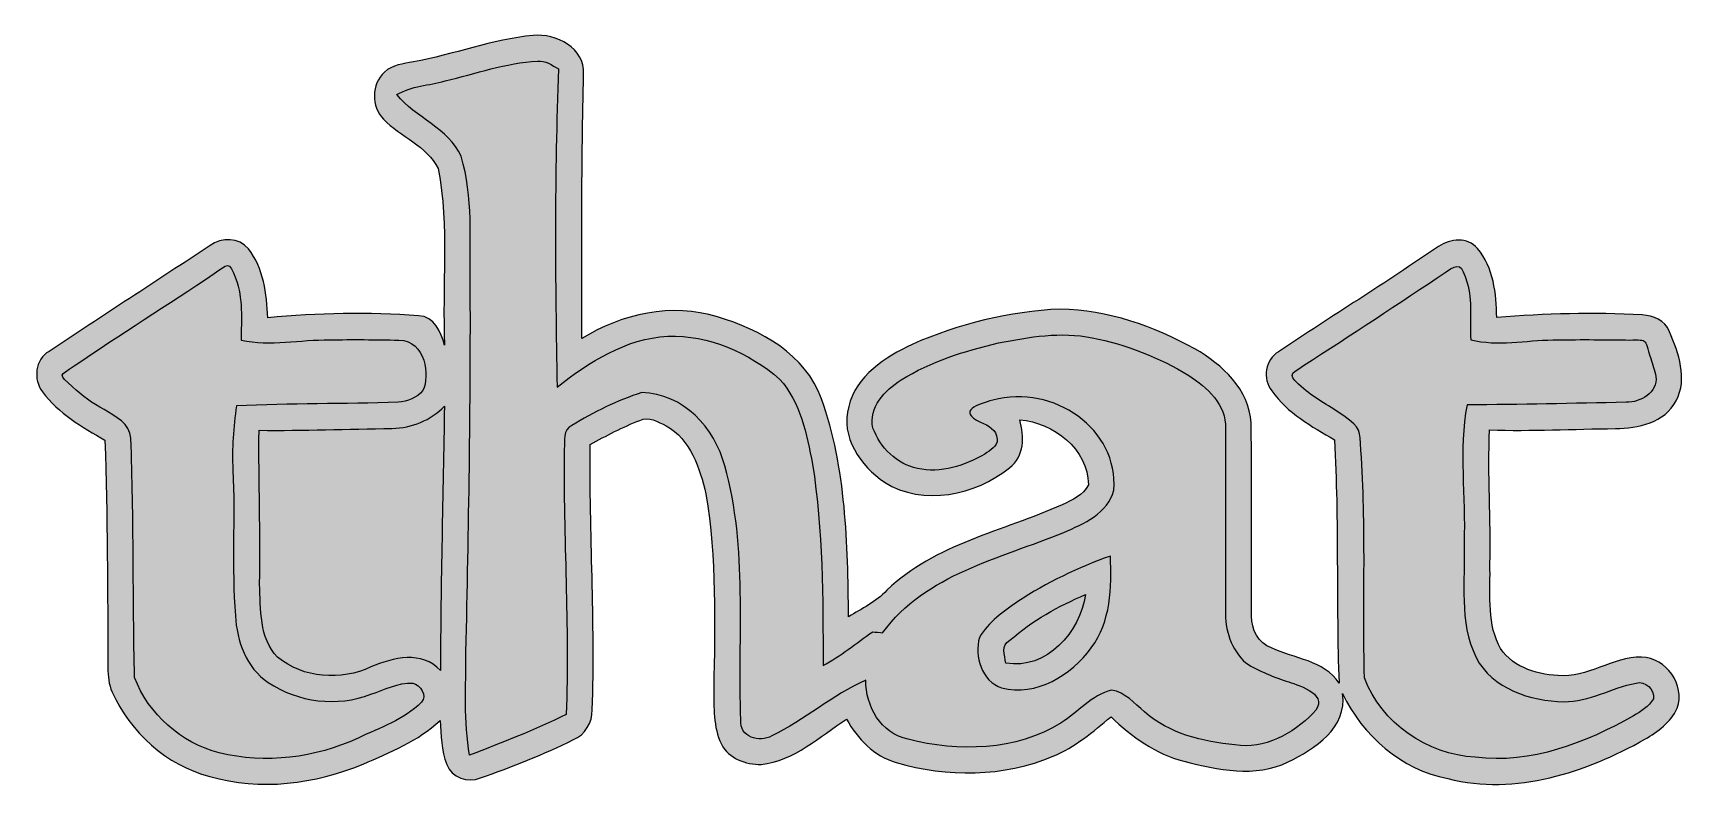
# Model space of a CAD drawing. Header units: centimetres. Extents: x -1.47 to 6.08, y -3.7 to -1.8.
# Drawn here: x 2.758 to 6.083, y -3.568 to -2.035 of the extents above; entities that cross this region are included whole.
import ezdxf

# ---------------------------------------------------------------- set-up
doc = ezdxf.new("R2010")
doc.units = ezdxf.units.CM
doc.header["$MEASUREMENT"] = 0
doc.layers.add('Layer 1', color=7, linetype='Continuous')

msp = doc.modelspace()

# ---------------------------------------------------------------- hatches: boundary and pattern name
at = {"layer": 'Layer 1', "true_color": 0x000000}
h = msp.add_hatch(color=18, dxfattribs=at)
edge = h.paths.add_edge_path()
edge.add_spline(control_points=[(3.52178, -2.0923), (3.60264, -2.07807), (3.68015, -2.04732), (3.76226, -2.03936), (3.80871, -2.03466), (3.86676, -2.06437), (3.86383, -2.11729), (3.85923, -2.29429), (3.86007, -2.47149), (3.86017, -2.64858), (3.94051, -2.599), (4.04124, -2.57588), (4.13309, -2.60517), (4.21897, -2.6307), (4.31018, -2.68049), (4.34198, -2.76972), (4.39167, -2.90989), (4.39449, -3.06094), (4.39627, -3.20801), (4.42253, -3.19106), (4.45192, -3.1783), (4.47305, -3.15435), (4.57044, -3.06177), (4.70622, -3.03573), (4.82536, -2.9829), (4.84492, -2.97317), (4.86814, -2.96355), (4.87829, -2.94263), (4.87724, -2.87035), (4.80831, -2.81731), (4.74032, -2.81208), (4.74963, -2.84535), (4.74994, -2.88551), (4.7195, -2.90821), (4.6513, -2.96355), (4.54627, -2.98625), (4.46855, -2.9374), (4.42044, -2.90507), (4.37933, -2.84555), (4.39648, -2.78551), (4.41113, -2.72327), (4.47012, -2.68634), (4.52399, -2.6603), (4.61772, -2.61887), (4.7195, -2.59471), (4.8218, -2.58927), (4.91689, -2.59136), (5.00957, -2.62369), (5.09221, -2.6694), (5.14734, -2.70089), (5.20121, -2.75068), (5.20518, -2.81815), (5.20727, -2.94744), (5.20518, -3.07694), (5.20612, -3.20644), (5.20581, -3.23249), (5.21941, -3.26167), (5.24598, -3.26994), (5.29169, -3.29316), (5.35152, -3.29421), (5.38175, -3.34128), (5.37569, -3.1783), (5.38186, -3.01501), (5.37255, -2.85215), (5.32652, -2.82537), (5.2782, -2.79817), (5.2466, -2.75392), (5.22788, -2.73018), (5.23311, -2.69022), (5.26041, -2.67505), (5.36701, -2.60402), (5.47573, -2.53603), (5.58144, -2.46364), (5.60524, -2.44735), (5.64038, -2.44412), (5.66011, -2.46762), (5.69238, -2.50606), (5.69808, -2.55831), (5.69871, -2.60643), (5.79599, -2.59796), (5.89369, -2.59597), (5.99118, -2.60109), (6.01304, -2.60256), (6.03667, -2.61144), (6.0461, -2.63478), (6.06406, -2.67924), (6.08282, -2.72808), (6.05928, -2.77359), (6.03658, -2.81773), (5.9825, -2.82934), (5.9371, -2.82965), (5.85279, -2.83028), (5.76848, -2.83499), (5.68427, -2.83227), (5.6803, -2.92202), (5.6873, -3.01198), (5.68479, -3.10184), (5.68689, -3.1556), (5.67831, -3.21324), (5.70206, -3.26355), (5.7236, -3.30718), (5.77611, -3.32297), (5.82141, -3.32611), (5.88072, -3.33113), (5.93114, -3.28897), (5.98982, -3.28866), (6.03898, -3.29013), (6.07821, -3.34483), (6.06116, -3.3918), (6.04882, -3.42025), (6.02194, -3.43835), (5.99652, -3.45394), (5.87779, -3.52067), (5.73699, -3.56785), (5.60059, -3.53312), (5.50717, -3.51481), (5.42904, -3.44714), (5.38887, -3.36209), (5.39849, -3.43176), (5.33332, -3.47308), (5.27966, -3.49965), (5.21334, -3.53187), (5.13803, -3.51565), (5.07014, -3.49818), (5.01344, -3.48406), (4.96532, -3.44871), (4.92369, -3.40895), (4.88729, -3.43856), (4.8513, -3.47015), (4.80747, -3.48825), (4.7082, -3.52998), (4.59429, -3.53103), (4.49178, -3.50059), (4.44711, -3.48804), (4.41405, -3.4531), (4.3924, -3.41345), (4.33832, -3.44881), (4.28759, -3.49693), (4.22064, -3.50477), (4.18978, -3.5053), (4.15516, -3.49274), (4.14062, -3.46367), (4.12388, -3.42925), (4.12608, -3.38981), (4.12524, -3.35257), (4.12786, -3.22203), (4.1311, -3.09023), (4.10955, -2.96093), (4.09731, -2.90947), (4.0788, -2.85099), (4.02963, -2.8238), (4.01331, -2.81668), (3.9948, -2.8034), (3.97702, -2.81302), (3.94239, -2.82652), (3.90955, -2.84388), (3.87691, -2.86145), (3.87523, -3.03918), (3.88747, -3.21701), (3.8813, -3.39473), (3.8812, -3.42025), (3.86739, -3.44484), (3.84333, -3.45477), (3.78287, -3.48448), (3.72011, -3.50979), (3.65651, -3.53166), (3.63161, -3.54222), (3.59866, -3.53072), (3.58883, -3.50477), (3.57826, -3.47653), (3.57784, -3.44578), (3.57533, -3.41607), (3.53171, -3.4577), (3.47512, -3.4803), (3.42073, -3.50394), (3.32397, -3.54369), (3.21392, -3.55885), (3.11246, -3.52862), (3.02511, -3.50655), (2.95325, -3.44002), (2.91622, -3.35906), (2.90973, -3.34379), (2.90806, -3.32695), (2.90806, -3.31063), (2.90743, -3.15801), (2.90701, -3.00539), (2.9021, -2.85288), (2.85628, -2.82652), (2.80879, -2.79901), (2.77647, -2.75591), (2.75764, -2.73133), (2.7613, -2.69001), (2.78986, -2.67432), (2.89729, -2.60277), (3.00576, -2.53279), (3.1134, -2.46144), (3.1361, -2.4445), (3.17166, -2.44534), (3.19018, -2.46824), (3.22104, -2.50705), (3.2269, -2.55883), (3.22909, -2.60674), (3.32983, -2.59785), (3.4315, -2.5945), (3.53234, -2.60287), (3.56487, -2.60371), (3.57659, -2.63582), (3.58464, -2.66208), (3.579, -2.54377), (3.59374, -2.42379), (3.57188, -2.30673), (3.54834, -2.26176), (3.49615, -2.24282), (3.46173, -2.20767), (3.43715, -2.18246), (3.43684, -2.13696), (3.46372, -2.11322), (3.4792, -2.09815), (3.50159, -2.09669), (3.52178, -2.0923)], knot_values=[0, 0, 0, 0, 0.0136986, 0.0136986, 0.0136986, 0.0273973, 0.0273973, 0.0273973, 0.0410959, 0.0410959, 0.0410959, 0.0547945, 0.0547945, 0.0547945, 0.0684932, 0.0684932, 0.0684932, 0.0821918, 0.0821918, 0.0821918, 0.0958904, 0.0958904, 0.0958904, 0.109589, 0.109589, 0.109589, 0.1232877, 0.1232877, 0.1232877, 0.1369863, 0.1369863, 0.1369863, 0.1506849, 0.1506849, 0.1506849, 0.1643836, 0.1643836, 0.1643836, 0.1780822, 0.1780822, 0.1780822, 0.1917808, 0.1917808, 0.1917808, 0.2054795, 0.2054795, 0.2054795, 0.2191781, 0.2191781, 0.2191781, 0.2328767, 0.2328767, 0.2328767, 0.2465753, 0.2465753, 0.2465753, 0.260274, 0.260274, 0.260274, 0.2739726, 0.2739726, 0.2739726, 0.2876712, 0.2876712, 0.2876712, 0.3013699, 0.3013699, 0.3013699, 0.3150685, 0.3150685, 0.3150685, 0.3287671, 0.3287671, 0.3287671, 0.3424658, 0.3424658, 0.3424658, 0.3561644, 0.3561644, 0.3561644, 0.369863, 0.369863, 0.369863, 0.3835616, 0.3835616, 0.3835616, 0.3972603, 0.3972603, 0.3972603, 0.4109589, 0.4109589, 0.4109589, 0.4246575, 0.4246575, 0.4246575, 0.4383562, 0.4383562, 0.4383562, 0.4520548, 0.4520548, 0.4520548, 0.4657534, 0.4657534, 0.4657534, 0.4794521, 0.4794521, 0.4794521, 0.4931507, 0.4931507, 0.4931507, 0.5068493, 0.5068493, 0.5068493, 0.5205479, 0.5205479, 0.5205479, 0.5342466, 0.5342466, 0.5342466, 0.5479452, 0.5479452, 0.5479452, 0.5616438, 0.5616438, 0.5616438, 0.5753425, 0.5753425, 0.5753425, 0.5890411, 0.5890411, 0.5890411, 0.6027397, 0.6027397, 0.6027397, 0.6164384, 0.6164384, 0.6164384, 0.630137, 0.630137, 0.630137, 0.6438356, 0.6438356, 0.6438356, 0.6575342, 0.6575342, 0.6575342, 0.6712329, 0.6712329, 0.6712329, 0.6849315, 0.6849315, 0.6849315, 0.6986301, 0.6986301, 0.6986301, 0.7123288, 0.7123288, 0.7123288, 0.7260274, 0.7260274, 0.7260274, 0.739726, 0.739726, 0.739726, 0.7534247, 0.7534247, 0.7534247, 0.7671233, 0.7671233, 0.7671233, 0.7808219, 0.7808219, 0.7808219, 0.7945205, 0.7945205, 0.7945205, 0.8082192, 0.8082192, 0.8082192, 0.8219178, 0.8219178, 0.8219178, 0.8356164, 0.8356164, 0.8356164, 0.8493151, 0.8493151, 0.8493151, 0.8630137, 0.8630137, 0.8630137, 0.8767123, 0.8767123, 0.8767123, 0.890411, 0.890411, 0.890411, 0.9041096, 0.9041096, 0.9041096, 0.9178082, 0.9178082, 0.9178082, 0.9315068, 0.9315068, 0.9315068, 0.9452055, 0.9452055, 0.9452055, 0.9589041, 0.9589041, 0.9589041, 0.9726027, 0.9726027, 0.9726027, 0.9863014, 0.9863014, 0.9863014, 1, 1, 1, 1], degree=3, periodic=1)
h = msp.add_hatch(color=18, dxfattribs=at)
edge = h.paths.add_edge_path()
edge.add_spline(control_points=[(3.58538, -2.13079), (3.55305, -2.13989), (3.51811, -2.14083), (3.48862, -2.1583), (3.52575, -2.20558), (3.59238, -2.22535), (3.61791, -2.28236), (3.64228, -2.36437), (3.63465, -2.4513), (3.636, -2.53571), (3.63736, -2.78353), (3.63276, -3.03123), (3.62743, -3.27893), (3.62753, -3.34797), (3.62272, -3.41774), (3.63485, -3.48615), (3.70013, -3.46011), (3.76613, -3.43553), (3.8291, -3.40393), (3.83569, -3.22621), (3.82272, -3.04849), (3.82471, -2.87066), (3.82701, -2.85445), (3.82105, -2.83133), (3.84019, -2.82359), (3.88423, -2.79628), (3.93151, -2.77306), (3.98099, -2.75706), (4.06363, -2.75915), (4.12754, -2.82809), (4.14742, -2.90455), (4.1946, -3.07066), (4.17304, -3.24546), (4.17974, -3.41565), (4.17681, -3.44923), (4.21688, -3.4622), (4.24198, -3.44693), (4.3083, -3.41565), (4.36363, -3.36544), (4.43069, -3.335), (4.431, -3.38793), (4.46071, -3.44232), (4.51573, -3.45404), (4.61688, -3.47925), (4.73279, -3.4781), (4.82348, -3.42078), (4.85768, -3.39996), (4.88436, -3.36523), (4.92473, -3.3554), (4.95225, -3.35885), (4.97034, -3.3827), (4.99106, -3.39881), (5.04074, -3.44295), (5.108, -3.45896), (5.17265, -3.46513), (5.23164, -3.47496), (5.28886, -3.44254), (5.32945, -3.40247), (5.36623, -3.36542), (5.30337, -3.34632), (5.2809, -3.33881), (5.25089, -3.32879), (5.2212, -3.3179), (5.19462, -3.30059), (5.16574, -3.27443), (5.15173, -3.23364), (5.15351, -3.19514), (5.15361, -3.07318), (5.15371, -2.95121), (5.15351, -2.82924), (5.15612, -2.78164), (5.11616, -2.74681), (5.08007, -2.72275), (5.02034, -2.68687), (4.95434, -2.66041), (4.88582, -2.64712), (4.82317, -2.63404), (4.75915, -2.64545), (4.69743, -2.65737), (4.62954, -2.67359), (4.56134, -2.6945), (4.50182, -2.73174), (4.46991, -2.75246), (4.4355, -2.78677), (4.44523, -2.8285), (4.45945, -2.86742), (4.49303, -2.9011), (4.53445, -2.90957), (4.58132, -2.92035), (4.62985, -2.90403), (4.67034, -2.8807), (4.68038, -2.87296), (4.69617, -2.86585), (4.69513, -2.85068), (4.69338, -2.83152), (4.67751, -2.82376), (4.66152, -2.81644), (4.61304, -2.79425), (4.65655, -2.78044), (4.68613, -2.77244), (4.80904, -2.73919), (4.93875, -2.83133), (4.92944, -2.9534), (4.91741, -2.99932), (4.86867, -3.02119), (4.82871, -3.03813), (4.70099, -3.09085), (4.55098, -3.12182), (4.46468, -3.23991), (4.45966, -3.2395), (4.44973, -3.23856), (4.44481, -3.23814), (4.41144, -3.26052), (4.38069, -3.28688), (4.34491, -3.30571), (4.34512, -3.17067), (4.34481, -3.03479), (4.32378, -2.9011), (4.31196, -2.84127), (4.29972, -2.77693), (4.25777, -2.73007), (4.19606, -2.67693), (4.11541, -2.64126), (4.03287, -2.64388), (3.94867, -2.64869), (3.87492, -2.69545), (3.81059, -2.74629), (3.80651, -2.5331), (3.80505, -2.3195), (3.81362, -2.10631), (3.80023, -2.09962), (3.78705, -2.08916), (3.77126, -2.09093), (3.70755, -2.09439), (3.64699, -2.11635), (3.58538, -2.13079)], knot_values=[0, 0, 0, 0, 0.0222222, 0.0222222, 0.0222222, 0.0444444, 0.0444444, 0.0444444, 0.0666667, 0.0666667, 0.0666667, 0.0888889, 0.0888889, 0.0888889, 0.1111111, 0.1111111, 0.1111111, 0.1333333, 0.1333333, 0.1333333, 0.1555556, 0.1555556, 0.1555556, 0.1777778, 0.1777778, 0.1777778, 0.2, 0.2, 0.2, 0.2222222, 0.2222222, 0.2222222, 0.2444444, 0.2444444, 0.2444444, 0.2666667, 0.2666667, 0.2666667, 0.2888889, 0.2888889, 0.2888889, 0.3111111, 0.3111111, 0.3111111, 0.3333333, 0.3333333, 0.3333333, 0.3555556, 0.3555556, 0.3555556, 0.3777778, 0.3777778, 0.3777778, 0.4, 0.4, 0.4, 0.4222222, 0.4222222, 0.4222222, 0.4444444, 0.4444444, 0.4444444, 0.4666667, 0.4666667, 0.4666667, 0.4888889, 0.4888889, 0.4888889, 0.5111111, 0.5111111, 0.5111111, 0.5333333, 0.5333333, 0.5333333, 0.5555556, 0.5555556, 0.5555556, 0.5777778, 0.5777778, 0.5777778, 0.6, 0.6, 0.6, 0.6222222, 0.6222222, 0.6222222, 0.6444444, 0.6444444, 0.6444444, 0.6666667, 0.6666667, 0.6666667, 0.6888889, 0.6888889, 0.6888889, 0.7111111, 0.7111111, 0.7111111, 0.7333333, 0.7333333, 0.7333333, 0.7555556, 0.7555556, 0.7555556, 0.7777778, 0.7777778, 0.7777778, 0.8, 0.8, 0.8, 0.8222222, 0.8222222, 0.8222222, 0.8444444, 0.8444444, 0.8444444, 0.8666667, 0.8666667, 0.8666667, 0.8888889, 0.8888889, 0.8888889, 0.9111111, 0.9111111, 0.9111111, 0.9333333, 0.9333333, 0.9333333, 0.9555556, 0.9555556, 0.9555556, 0.9777778, 0.9777778, 0.9777778, 1, 1, 1, 1], degree=3, periodic=1)
h = msp.add_hatch(color=18, dxfattribs=at)
edge = h.paths.add_edge_path()
edge.add_spline(control_points=[(2.83698, -2.74591), (2.85609, -2.76353), (2.87718, -2.77896), (2.90032, -2.79126), (2.92229, -2.80518), (2.95293, -2.81909), (2.95408, -2.84911), (2.96015, -3.00926), (2.95785, -3.16972), (2.96141, -3.32987), (2.98955, -3.40383), (3.05534, -3.46136), (3.13181, -3.48124), (3.22449, -3.50404), (3.32428, -3.4918), (3.41058, -3.45164), (3.45441, -3.43103), (3.50295, -3.41481), (3.53778, -3.37967), (3.55086, -3.36596), (3.53527, -3.34494), (3.52083, -3.34096), (3.49081, -3.33898), (3.46414, -3.35498), (3.43631, -3.36345), (3.36916, -3.38971), (3.28955, -3.37977), (3.22993, -3.33971), (3.18589, -3.31042), (3.16706, -3.25623), (3.16403, -3.2056), (3.15639, -3.10822), (3.16392, -3.01031), (3.15911, -2.91282), (3.1565, -2.86972), (3.16068, -2.82672), (3.16612, -2.78405), (3.27439, -2.7784), (3.38286, -2.78049), (3.49123, -2.77652), (3.50985, -2.77557), (3.52858, -2.76752), (3.54092, -2.75319), (3.55518, -2.72383), (3.54684, -2.65292), (3.49283, -2.65173), (3.44641, -2.6507), (3.40002, -2.65059), (3.35357, -2.65109), (3.29426, -2.65068), (3.23463, -2.66448), (3.17574, -2.65193), (3.17583, -2.61118), (3.17953, -2.56731), (3.1651, -2.5289), (3.15053, -2.49015), (3.14924, -2.49908), (3.12139, -2.51794), (3.02834, -2.58093), (2.93282, -2.64024), (2.84015, -2.70369), (2.80965, -2.72457), (2.8077, -2.71891), (2.83698, -2.74591)], knot_values=[0, 0, 0, 0, 0.047619, 0.047619, 0.047619, 0.0952381, 0.0952381, 0.0952381, 0.1428571, 0.1428571, 0.1428571, 0.1904762, 0.1904762, 0.1904762, 0.2380952, 0.2380952, 0.2380952, 0.2857143, 0.2857143, 0.2857143, 0.3333333, 0.3333333, 0.3333333, 0.3809524, 0.3809524, 0.3809524, 0.4285714, 0.4285714, 0.4285714, 0.4761905, 0.4761905, 0.4761905, 0.5238095, 0.5238095, 0.5238095, 0.5714286, 0.5714286, 0.5714286, 0.6190476, 0.6190476, 0.6190476, 0.6666667, 0.6666667, 0.6666667, 0.7142857, 0.7142857, 0.7142857, 0.7619048, 0.7619048, 0.7619048, 0.8095238, 0.8095238, 0.8095238, 0.8571429, 0.8571429, 0.8571429, 0.9047619, 0.9047619, 0.9047619, 0.952381, 0.952381, 0.952381, 1, 1, 1, 1], degree=3, periodic=1)
h = msp.add_hatch(color=18, dxfattribs=at)
edge = h.paths.add_edge_path()
edge.add_spline(control_points=[(5.31129, -2.74964), (5.33542, -2.77067), (5.36515, -2.78513), (5.39114, -2.80393), (5.42685, -2.82977), (5.42288, -2.83161), (5.42584, -2.8731), (5.43669, -3.02522), (5.42902, -3.17805), (5.43291, -3.33029), (5.4669, -3.42172), (5.55906, -3.48448), (5.6555, -3.49023), (5.76806, -3.50456), (5.87685, -3.46084), (5.9734, -3.40718), (5.98804, -3.39766), (6.00478, -3.38856), (6.01336, -3.37255), (6.01608, -3.35373), (5.99735, -3.33573), (5.97863, -3.34096), (5.92957, -3.35059), (5.8847, -3.37883), (5.83344, -3.37862), (5.76638, -3.37705), (5.68971, -3.35299), (5.65707, -3.28939), (5.62172, -3.21795), (5.63615, -3.13573), (5.63301, -3.05905), (5.63668, -2.96648), (5.62182, -2.87317), (5.63908, -2.78154), (5.74567, -2.78185), (5.85226, -2.77871), (5.95886, -2.77672), (5.98763, -2.77714), (6.02225, -2.75727), (6.01859, -2.72463), (6.01601, -2.7124), (6.01228, -2.70051), (6.00838, -2.68868), (5.99399, -2.64505), (6.00393, -2.65219), (5.95748, -2.65151), (5.90881, -2.6508), (5.86019, -2.65042), (5.81157, -2.65141), (5.75655, -2.65193), (5.70101, -2.66459), (5.64651, -2.65109), (5.64383, -2.61387), (5.65023, -2.57232), (5.63915, -2.53635), (5.62745, -2.49839), (5.62342, -2.49648), (5.59684, -2.51441), (5.50214, -2.57835), (5.40653, -2.64097), (5.31051, -2.7029), (5.28097, -2.72195), (5.27845, -2.72101), (5.31129, -2.74964)], knot_values=[0, 0, 0, 0, 0.047619, 0.047619, 0.047619, 0.0952381, 0.0952381, 0.0952381, 0.1428571, 0.1428571, 0.1428571, 0.1904762, 0.1904762, 0.1904762, 0.2380952, 0.2380952, 0.2380952, 0.2857143, 0.2857143, 0.2857143, 0.3333333, 0.3333333, 0.3333333, 0.3809524, 0.3809524, 0.3809524, 0.4285714, 0.4285714, 0.4285714, 0.4761905, 0.4761905, 0.4761905, 0.5238095, 0.5238095, 0.5238095, 0.5714286, 0.5714286, 0.5714286, 0.6190476, 0.6190476, 0.6190476, 0.6666667, 0.6666667, 0.6666667, 0.7142857, 0.7142857, 0.7142857, 0.7619048, 0.7619048, 0.7619048, 0.8095238, 0.8095238, 0.8095238, 0.8571429, 0.8571429, 0.8571429, 0.9047619, 0.9047619, 0.9047619, 0.952381, 0.952381, 0.952381, 1, 1, 1, 1], degree=3, periodic=1)
h = msp.add_hatch(color=18, dxfattribs=at)
edge = h.paths.add_edge_path()
edge.add_spline(control_points=[(3.47931, -2.82913), (3.39008, -2.83091), (3.30085, -2.83384), (3.21162, -2.833), (3.21079, -2.93604), (3.21445, -3.03918), (3.21288, -3.14232), (3.21518, -3.19211), (3.2112, -3.25017), (3.24886, -3.28887), (3.30022, -3.33207), (3.37658, -3.33625), (3.43652, -3.30874), (3.48098, -3.28971), (3.53872, -3.27517), (3.57617, -3.31607), (3.57648, -3.13887), (3.58161, -2.96167), (3.58412, -2.78457), (3.55671, -2.81302), (3.51874, -2.8285), (3.47931, -2.82913)], knot_values=[0, 0, 0, 0, 0.1428571, 0.1428571, 0.1428571, 0.2857143, 0.2857143, 0.2857143, 0.4285714, 0.4285714, 0.4285714, 0.5714286, 0.5714286, 0.5714286, 0.7142857, 0.7142857, 0.7142857, 0.8571429, 0.8571429, 0.8571429, 1, 1, 1, 1], degree=3, periodic=1)
h = msp.add_hatch(color=18, dxfattribs=at)
edge = h.paths.add_edge_path()
edge.add_spline(control_points=[(4.73634, -3.17705), (4.7944, -3.13939), (4.85706, -3.10874), (4.92233, -3.08583), (4.92557, -3.14891), (4.92317, -3.21732), (4.88394, -3.27015), (4.84388, -3.32517), (4.77379, -3.36847), (4.70381, -3.3508), (4.66354, -3.3372), (4.64847, -3.28709), (4.65925, -3.24922), (4.67693, -3.21816), (4.70768, -3.19734), (4.73634, -3.17705)], knot_values=[0, 0, 0, 0, 0.2, 0.2, 0.2, 0.4, 0.4, 0.4, 0.6, 0.6, 0.6, 0.8, 0.8, 0.8, 1, 1, 1, 1], degree=3, periodic=1)
h = msp.add_hatch(color=18, dxfattribs=at)
edge = h.paths.add_edge_path()
edge.add_spline(control_points=[(4.72034, -3.25508), (4.70151, -3.26502), (4.70988, -3.28468), (4.71239, -3.30111), (4.7945, -3.31512), (4.86124, -3.23845), (4.87243, -3.16293), (4.81804, -3.18657), (4.7649, -3.21554), (4.72034, -3.25508)], knot_values=[0, 0, 0, 0, 0.3333333, 0.3333333, 0.3333333, 0.6666667, 0.6666667, 0.6666667, 1, 1, 1, 1], degree=3, periodic=1)

# ---------------------------------------------------------------- linework, layer by layer
at = {"layer": 'Layer 1'}
for points, knots in [([(3.52178, -2.0923), (3.60264, -2.07807), (3.68015, -2.04732), (3.76226, -2.03936), (3.80871, -2.03466), (3.86676, -2.06437), (3.86383, -2.11729), (3.85923, -2.29429), (3.86007, -2.47149), (3.86017, -2.64858), (3.94051, -2.599), (4.04124, -2.57588), (4.13309, -2.60517), (4.21897, -2.6307), (4.31018, -2.68049), (4.34198, -2.76972), (4.39167, -2.90989), (4.39449, -3.06094), (4.39627, -3.20801), (4.42253, -3.19106), (4.45192, -3.1783), (4.47305, -3.15435), (4.57044, -3.06177), (4.70622, -3.03573), (4.82536, -2.9829), (4.84492, -2.97317), (4.86814, -2.96355), (4.87829, -2.94263), (4.87724, -2.87035), (4.80831, -2.81731), (4.74032, -2.81208), (4.74963, -2.84535), (4.74994, -2.88551), (4.7195, -2.90821), (4.6513, -2.96355), (4.54627, -2.98625), (4.46855, -2.9374), (4.42044, -2.90507), (4.37933, -2.84555), (4.39648, -2.78551), (4.41113, -2.72327), (4.47012, -2.68634), (4.52399, -2.6603), (4.61772, -2.61887), (4.7195, -2.59471), (4.8218, -2.58927), (4.91689, -2.59136), (5.00957, -2.62369), (5.09221, -2.6694), (5.14734, -2.70089), (5.20121, -2.75068), (5.20518, -2.81815), (5.20727, -2.94744), (5.20518, -3.07694), (5.20612, -3.20644), (5.20581, -3.23249), (5.21941, -3.26167), (5.24598, -3.26994), (5.29169, -3.29316), (5.35152, -3.29421), (5.38175, -3.34128), (5.37569, -3.1783), (5.38186, -3.01501), (5.37255, -2.85215), (5.32652, -2.82537), (5.2782, -2.79817), (5.2466, -2.75392), (5.22788, -2.73018), (5.23311, -2.69022), (5.26041, -2.67505), (5.36701, -2.60402), (5.47573, -2.53603), (5.58144, -2.46364), (5.60524, -2.44735), (5.64038, -2.44412), (5.66011, -2.46762), (5.69238, -2.50606), (5.69808, -2.55831), (5.69871, -2.60643), (5.79599, -2.59796), (5.89369, -2.59597), (5.99118, -2.60109), (6.01304, -2.60256), (6.03667, -2.61144), (6.0461, -2.63478), (6.06406, -2.67924), (6.08282, -2.72808), (6.05928, -2.77359), (6.03658, -2.81773), (5.9825, -2.82934), (5.9371, -2.82965), (5.85279, -2.83028), (5.76848, -2.83499), (5.68427, -2.83227), (5.6803, -2.92202), (5.6873, -3.01198), (5.68479, -3.10184), (5.68689, -3.1556), (5.67831, -3.21324), (5.70206, -3.26355), (5.7236, -3.30718), (5.77611, -3.32297), (5.82141, -3.32611), (5.88072, -3.33113), (5.93114, -3.28897), (5.98982, -3.28866), (6.03898, -3.29013), (6.07821, -3.34483), (6.06116, -3.3918), (6.04882, -3.42025), (6.02194, -3.43835), (5.99652, -3.45394), (5.87779, -3.52067), (5.73699, -3.56785), (5.60059, -3.53312), (5.50717, -3.51481), (5.42904, -3.44714), (5.38887, -3.36209), (5.39849, -3.43176), (5.33332, -3.47308), (5.27966, -3.49965), (5.21334, -3.53187), (5.13803, -3.51565), (5.07014, -3.49818), (5.01344, -3.48406), (4.96532, -3.44871), (4.92369, -3.40895), (4.88729, -3.43856), (4.8513, -3.47015), (4.80747, -3.48825), (4.7082, -3.52998), (4.59429, -3.53103), (4.49178, -3.50059), (4.44711, -3.48804), (4.41405, -3.4531), (4.3924, -3.41345), (4.33832, -3.44881), (4.28759, -3.49693), (4.22064, -3.50477), (4.18978, -3.5053), (4.15516, -3.49274), (4.14062, -3.46367), (4.12388, -3.42925), (4.12608, -3.38981), (4.12524, -3.35257), (4.12786, -3.22203), (4.1311, -3.09023), (4.10955, -2.96093), (4.09731, -2.90947), (4.0788, -2.85099), (4.02963, -2.8238), (4.01331, -2.81668), (3.9948, -2.8034), (3.97702, -2.81302), (3.94239, -2.82652), (3.90955, -2.84388), (3.87691, -2.86145), (3.87523, -3.03918), (3.88747, -3.21701), (3.8813, -3.39473), (3.8812, -3.42025), (3.86739, -3.44484), (3.84333, -3.45477), (3.78287, -3.48448), (3.72011, -3.50979), (3.65651, -3.53166), (3.63161, -3.54222), (3.59866, -3.53072), (3.58883, -3.50477), (3.57826, -3.47653), (3.57784, -3.44578), (3.57533, -3.41607), (3.53171, -3.4577), (3.47512, -3.4803), (3.42073, -3.50394), (3.32397, -3.54369), (3.21392, -3.55885), (3.11246, -3.52862), (3.02511, -3.50655), (2.95325, -3.44002), (2.91622, -3.35906), (2.90973, -3.34379), (2.90806, -3.32695), (2.90806, -3.31063), (2.90743, -3.15801), (2.90701, -3.00539), (2.9021, -2.85288), (2.85628, -2.82652), (2.80879, -2.79901), (2.77647, -2.75591), (2.75764, -2.73133), (2.7613, -2.69001), (2.78986, -2.67432), (2.89729, -2.60277), (3.00576, -2.53279), (3.1134, -2.46144), (3.1361, -2.4445), (3.17166, -2.44534), (3.19018, -2.46824), (3.22104, -2.50705), (3.2269, -2.55883), (3.22909, -2.60674), (3.32983, -2.59785), (3.4315, -2.5945), (3.53234, -2.60287), (3.56487, -2.60371), (3.57659, -2.63582), (3.58464, -2.66208), (3.579, -2.54377), (3.59374, -2.42379), (3.57188, -2.30673), (3.54834, -2.26176), (3.49615, -2.24282), (3.46173, -2.20767), (3.43715, -2.18246), (3.43684, -2.13696), (3.46372, -2.11322), (3.4792, -2.09815), (3.50159, -2.09669), (3.52178, -2.0923)], [0, 0, 0, 0, 0.0136986, 0.0136986, 0.0136986, 0.0273973, 0.0273973, 0.0273973, 0.0410959, 0.0410959, 0.0410959, 0.0547945, 0.0547945, 0.0547945, 0.0684932, 0.0684932, 0.0684932, 0.0821918, 0.0821918, 0.0821918, 0.0958904, 0.0958904, 0.0958904, 0.109589, 0.109589, 0.109589, 0.1232877, 0.1232877, 0.1232877, 0.1369863, 0.1369863, 0.1369863, 0.1506849, 0.1506849, 0.1506849, 0.1643836, 0.1643836, 0.1643836, 0.1780822, 0.1780822, 0.1780822, 0.1917808, 0.1917808, 0.1917808, 0.2054795, 0.2054795, 0.2054795, 0.2191781, 0.2191781, 0.2191781, 0.2328767, 0.2328767, 0.2328767, 0.2465753, 0.2465753, 0.2465753, 0.260274, 0.260274, 0.260274, 0.2739726, 0.2739726, 0.2739726, 0.2876712, 0.2876712, 0.2876712, 0.3013699, 0.3013699, 0.3013699, 0.3150685, 0.3150685, 0.3150685, 0.3287671, 0.3287671, 0.3287671, 0.3424658, 0.3424658, 0.3424658, 0.3561644, 0.3561644, 0.3561644, 0.369863, 0.369863, 0.369863, 0.3835616, 0.3835616, 0.3835616, 0.3972603, 0.3972603, 0.3972603, 0.4109589, 0.4109589, 0.4109589, 0.4246575, 0.4246575, 0.4246575, 0.4383562, 0.4383562, 0.4383562, 0.4520548, 0.4520548, 0.4520548, 0.4657534, 0.4657534, 0.4657534, 0.4794521, 0.4794521, 0.4794521, 0.4931507, 0.4931507, 0.4931507, 0.5068493, 0.5068493, 0.5068493, 0.5205479, 0.5205479, 0.5205479, 0.5342466, 0.5342466, 0.5342466, 0.5479452, 0.5479452, 0.5479452, 0.5616438, 0.5616438, 0.5616438, 0.5753425, 0.5753425, 0.5753425, 0.5890411, 0.5890411, 0.5890411, 0.6027397, 0.6027397, 0.6027397, 0.6164384, 0.6164384, 0.6164384, 0.630137, 0.630137, 0.630137, 0.6438356, 0.6438356, 0.6438356, 0.6575342, 0.6575342, 0.6575342, 0.6712329, 0.6712329, 0.6712329, 0.6849315, 0.6849315, 0.6849315, 0.6986301, 0.6986301, 0.6986301, 0.7123288, 0.7123288, 0.7123288, 0.7260274, 0.7260274, 0.7260274, 0.739726, 0.739726, 0.739726, 0.7534247, 0.7534247, 0.7534247, 0.7671233, 0.7671233, 0.7671233, 0.7808219, 0.7808219, 0.7808219, 0.7945205, 0.7945205, 0.7945205, 0.8082192, 0.8082192, 0.8082192, 0.8219178, 0.8219178, 0.8219178, 0.8356164, 0.8356164, 0.8356164, 0.8493151, 0.8493151, 0.8493151, 0.8630137, 0.8630137, 0.8630137, 0.8767123, 0.8767123, 0.8767123, 0.890411, 0.890411, 0.890411, 0.9041096, 0.9041096, 0.9041096, 0.9178082, 0.9178082, 0.9178082, 0.9315068, 0.9315068, 0.9315068, 0.9452055, 0.9452055, 0.9452055, 0.9589041, 0.9589041, 0.9589041, 0.9726027, 0.9726027, 0.9726027, 0.9863014, 0.9863014, 0.9863014, 1, 1, 1, 1]), ([(3.58538, -2.13079), (3.55305, -2.13989), (3.51811, -2.14083), (3.48862, -2.1583), (3.52575, -2.20558), (3.59238, -2.22535), (3.61791, -2.28236), (3.64228, -2.36437), (3.63465, -2.4513), (3.636, -2.53571), (3.63736, -2.78353), (3.63276, -3.03123), (3.62743, -3.27893), (3.62753, -3.34797), (3.62272, -3.41774), (3.63485, -3.48615), (3.70013, -3.46011), (3.76613, -3.43553), (3.8291, -3.40393), (3.83569, -3.22621), (3.82272, -3.04849), (3.82471, -2.87066), (3.82701, -2.85445), (3.82105, -2.83133), (3.84019, -2.82359), (3.88423, -2.79628), (3.93151, -2.77306), (3.98099, -2.75706), (4.06363, -2.75915), (4.12754, -2.82809), (4.14742, -2.90455), (4.1946, -3.07066), (4.17304, -3.24546), (4.17974, -3.41565), (4.17681, -3.44923), (4.21688, -3.4622), (4.24198, -3.44693), (4.3083, -3.41565), (4.36363, -3.36544), (4.43069, -3.335), (4.431, -3.38793), (4.46071, -3.44232), (4.51573, -3.45404), (4.61688, -3.47925), (4.73279, -3.4781), (4.82348, -3.42078), (4.85768, -3.39996), (4.88436, -3.36523), (4.92473, -3.3554), (4.95225, -3.35885), (4.97034, -3.3827), (4.99106, -3.39881), (5.04074, -3.44295), (5.108, -3.45896), (5.17265, -3.46513), (5.23164, -3.47496), (5.28886, -3.44254), (5.32945, -3.40247), (5.36623, -3.36542), (5.30337, -3.34632), (5.2809, -3.33881), (5.25089, -3.32879), (5.2212, -3.3179), (5.19462, -3.30059), (5.16574, -3.27443), (5.15173, -3.23364), (5.15351, -3.19514), (5.15361, -3.07318), (5.15371, -2.95121), (5.15351, -2.82924), (5.15612, -2.78164), (5.11616, -2.74681), (5.08007, -2.72275), (5.02034, -2.68687), (4.95434, -2.66041), (4.88582, -2.64712), (4.82317, -2.63404), (4.75915, -2.64545), (4.69743, -2.65737), (4.62954, -2.67359), (4.56134, -2.6945), (4.50182, -2.73174), (4.46991, -2.75246), (4.4355, -2.78677), (4.44523, -2.8285), (4.45945, -2.86742), (4.49303, -2.9011), (4.53445, -2.90957), (4.58132, -2.92035), (4.62985, -2.90403), (4.67034, -2.8807), (4.68038, -2.87296), (4.69617, -2.86585), (4.69513, -2.85068), (4.69338, -2.83152), (4.67751, -2.82376), (4.66152, -2.81644), (4.61304, -2.79425), (4.65655, -2.78044), (4.68613, -2.77244), (4.80904, -2.73919), (4.93875, -2.83133), (4.92944, -2.9534), (4.91741, -2.99932), (4.86867, -3.02119), (4.82871, -3.03813), (4.70099, -3.09085), (4.55098, -3.12182), (4.46468, -3.23991), (4.45966, -3.2395), (4.44973, -3.23856), (4.44481, -3.23814), (4.41144, -3.26052), (4.38069, -3.28688), (4.34491, -3.30571), (4.34512, -3.17067), (4.34481, -3.03479), (4.32378, -2.9011), (4.31196, -2.84127), (4.29972, -2.77693), (4.25777, -2.73007), (4.19606, -2.67693), (4.11541, -2.64126), (4.03287, -2.64388), (3.94867, -2.64869), (3.87492, -2.69545), (3.81059, -2.74629), (3.80651, -2.5331), (3.80505, -2.3195), (3.81362, -2.10631), (3.80023, -2.09962), (3.78705, -2.08916), (3.77126, -2.09093), (3.70755, -2.09439), (3.64699, -2.11635), (3.58538, -2.13079)], [0, 0, 0, 0, 0.0222222, 0.0222222, 0.0222222, 0.0444444, 0.0444444, 0.0444444, 0.0666667, 0.0666667, 0.0666667, 0.0888889, 0.0888889, 0.0888889, 0.1111111, 0.1111111, 0.1111111, 0.1333333, 0.1333333, 0.1333333, 0.1555556, 0.1555556, 0.1555556, 0.1777778, 0.1777778, 0.1777778, 0.2, 0.2, 0.2, 0.2222222, 0.2222222, 0.2222222, 0.2444444, 0.2444444, 0.2444444, 0.2666667, 0.2666667, 0.2666667, 0.2888889, 0.2888889, 0.2888889, 0.3111111, 0.3111111, 0.3111111, 0.3333333, 0.3333333, 0.3333333, 0.3555556, 0.3555556, 0.3555556, 0.3777778, 0.3777778, 0.3777778, 0.4, 0.4, 0.4, 0.4222222, 0.4222222, 0.4222222, 0.4444444, 0.4444444, 0.4444444, 0.4666667, 0.4666667, 0.4666667, 0.4888889, 0.4888889, 0.4888889, 0.5111111, 0.5111111, 0.5111111, 0.5333333, 0.5333333, 0.5333333, 0.5555556, 0.5555556, 0.5555556, 0.5777778, 0.5777778, 0.5777778, 0.6, 0.6, 0.6, 0.6222222, 0.6222222, 0.6222222, 0.6444444, 0.6444444, 0.6444444, 0.6666667, 0.6666667, 0.6666667, 0.6888889, 0.6888889, 0.6888889, 0.7111111, 0.7111111, 0.7111111, 0.7333333, 0.7333333, 0.7333333, 0.7555556, 0.7555556, 0.7555556, 0.7777778, 0.7777778, 0.7777778, 0.8, 0.8, 0.8, 0.8222222, 0.8222222, 0.8222222, 0.8444444, 0.8444444, 0.8444444, 0.8666667, 0.8666667, 0.8666667, 0.8888889, 0.8888889, 0.8888889, 0.9111111, 0.9111111, 0.9111111, 0.9333333, 0.9333333, 0.9333333, 0.9555556, 0.9555556, 0.9555556, 0.9777778, 0.9777778, 0.9777778, 1, 1, 1, 1]), ([(2.83698, -2.74591), (2.85609, -2.76353), (2.87718, -2.77896), (2.90032, -2.79126), (2.92229, -2.80518), (2.95293, -2.81909), (2.95408, -2.84911), (2.96015, -3.00926), (2.95785, -3.16972), (2.96141, -3.32987), (2.98955, -3.40383), (3.05534, -3.46136), (3.13181, -3.48124), (3.22449, -3.50404), (3.32428, -3.4918), (3.41058, -3.45164), (3.45441, -3.43103), (3.50295, -3.41481), (3.53778, -3.37967), (3.55086, -3.36596), (3.53527, -3.34494), (3.52083, -3.34096), (3.49081, -3.33898), (3.46414, -3.35498), (3.43631, -3.36345), (3.36916, -3.38971), (3.28955, -3.37977), (3.22993, -3.33971), (3.18589, -3.31042), (3.16706, -3.25623), (3.16403, -3.2056), (3.15639, -3.10822), (3.16392, -3.01031), (3.15911, -2.91282), (3.1565, -2.86972), (3.16068, -2.82672), (3.16612, -2.78405), (3.27439, -2.7784), (3.38286, -2.78049), (3.49123, -2.77652), (3.50985, -2.77557), (3.52858, -2.76752), (3.54092, -2.75319), (3.55518, -2.72383), (3.54684, -2.65292), (3.49283, -2.65173), (3.44641, -2.6507), (3.40002, -2.65059), (3.35357, -2.65109), (3.29426, -2.65068), (3.23463, -2.66448), (3.17574, -2.65193), (3.17583, -2.61118), (3.17953, -2.56731), (3.1651, -2.5289), (3.15053, -2.49015), (3.14924, -2.49908), (3.12139, -2.51794), (3.02834, -2.58093), (2.93282, -2.64024), (2.84015, -2.70369), (2.80965, -2.72457), (2.8077, -2.71891), (2.83698, -2.74591)], [0, 0, 0, 0, 0.047619, 0.047619, 0.047619, 0.0952381, 0.0952381, 0.0952381, 0.1428571, 0.1428571, 0.1428571, 0.1904762, 0.1904762, 0.1904762, 0.2380952, 0.2380952, 0.2380952, 0.2857143, 0.2857143, 0.2857143, 0.3333333, 0.3333333, 0.3333333, 0.3809524, 0.3809524, 0.3809524, 0.4285714, 0.4285714, 0.4285714, 0.4761905, 0.4761905, 0.4761905, 0.5238095, 0.5238095, 0.5238095, 0.5714286, 0.5714286, 0.5714286, 0.6190476, 0.6190476, 0.6190476, 0.6666667, 0.6666667, 0.6666667, 0.7142857, 0.7142857, 0.7142857, 0.7619048, 0.7619048, 0.7619048, 0.8095238, 0.8095238, 0.8095238, 0.8571429, 0.8571429, 0.8571429, 0.9047619, 0.9047619, 0.9047619, 0.952381, 0.952381, 0.952381, 1, 1, 1, 1]), ([(5.31129, -2.74964), (5.33542, -2.77067), (5.36515, -2.78513), (5.39114, -2.80393), (5.42685, -2.82977), (5.42288, -2.83161), (5.42584, -2.8731), (5.43669, -3.02522), (5.42902, -3.17805), (5.43291, -3.33029), (5.4669, -3.42172), (5.55906, -3.48448), (5.6555, -3.49023), (5.76806, -3.50456), (5.87685, -3.46084), (5.9734, -3.40718), (5.98804, -3.39766), (6.00478, -3.38856), (6.01336, -3.37255), (6.01608, -3.35373), (5.99735, -3.33573), (5.97863, -3.34096), (5.92957, -3.35059), (5.8847, -3.37883), (5.83344, -3.37862), (5.76638, -3.37705), (5.68971, -3.35299), (5.65707, -3.28939), (5.62172, -3.21795), (5.63615, -3.13573), (5.63301, -3.05905), (5.63668, -2.96648), (5.62182, -2.87317), (5.63908, -2.78154), (5.74567, -2.78185), (5.85226, -2.77871), (5.95886, -2.77672), (5.98763, -2.77714), (6.02225, -2.75727), (6.01859, -2.72463), (6.01601, -2.7124), (6.01228, -2.70051), (6.00838, -2.68868), (5.99399, -2.64505), (6.00393, -2.65219), (5.95748, -2.65151), (5.90881, -2.6508), (5.86019, -2.65042), (5.81157, -2.65141), (5.75655, -2.65193), (5.70101, -2.66459), (5.64651, -2.65109), (5.64383, -2.61387), (5.65023, -2.57232), (5.63915, -2.53635), (5.62745, -2.49839), (5.62342, -2.49648), (5.59684, -2.51441), (5.50214, -2.57835), (5.40653, -2.64097), (5.31051, -2.7029), (5.28097, -2.72195), (5.27845, -2.72101), (5.31129, -2.74964)], [0, 0, 0, 0, 0.047619, 0.047619, 0.047619, 0.0952381, 0.0952381, 0.0952381, 0.1428571, 0.1428571, 0.1428571, 0.1904762, 0.1904762, 0.1904762, 0.2380952, 0.2380952, 0.2380952, 0.2857143, 0.2857143, 0.2857143, 0.3333333, 0.3333333, 0.3333333, 0.3809524, 0.3809524, 0.3809524, 0.4285714, 0.4285714, 0.4285714, 0.4761905, 0.4761905, 0.4761905, 0.5238095, 0.5238095, 0.5238095, 0.5714286, 0.5714286, 0.5714286, 0.6190476, 0.6190476, 0.6190476, 0.6666667, 0.6666667, 0.6666667, 0.7142857, 0.7142857, 0.7142857, 0.7619048, 0.7619048, 0.7619048, 0.8095238, 0.8095238, 0.8095238, 0.8571429, 0.8571429, 0.8571429, 0.9047619, 0.9047619, 0.9047619, 0.952381, 0.952381, 0.952381, 1, 1, 1, 1]), ([(3.47931, -2.82913), (3.39008, -2.83091), (3.30085, -2.83384), (3.21162, -2.833), (3.21079, -2.93604), (3.21445, -3.03918), (3.21288, -3.14232), (3.21518, -3.19211), (3.2112, -3.25017), (3.24886, -3.28887), (3.30022, -3.33207), (3.37658, -3.33625), (3.43652, -3.30874), (3.48098, -3.28971), (3.53872, -3.27517), (3.57617, -3.31607), (3.57648, -3.13887), (3.58161, -2.96167), (3.58412, -2.78457), (3.55671, -2.81302), (3.51874, -2.8285), (3.47931, -2.82913)], [0, 0, 0, 0, 0.1428571, 0.1428571, 0.1428571, 0.2857143, 0.2857143, 0.2857143, 0.4285714, 0.4285714, 0.4285714, 0.5714286, 0.5714286, 0.5714286, 0.7142857, 0.7142857, 0.7142857, 0.8571429, 0.8571429, 0.8571429, 1, 1, 1, 1]), ([(4.73634, -3.17705), (4.7944, -3.13939), (4.85706, -3.10874), (4.92233, -3.08583), (4.92557, -3.14891), (4.92317, -3.21732), (4.88394, -3.27015), (4.84388, -3.32517), (4.77379, -3.36847), (4.70381, -3.3508), (4.66354, -3.3372), (4.64847, -3.28709), (4.65925, -3.24922), (4.67693, -3.21816), (4.70768, -3.19734), (4.73634, -3.17705)], [0, 0, 0, 0, 0.2, 0.2, 0.2, 0.4, 0.4, 0.4, 0.6, 0.6, 0.6, 0.8, 0.8, 0.8, 1, 1, 1, 1]), ([(4.72034, -3.25508), (4.70151, -3.26502), (4.70988, -3.28468), (4.71239, -3.30111), (4.7945, -3.31512), (4.86124, -3.23845), (4.87243, -3.16293), (4.81804, -3.18657), (4.7649, -3.21554), (4.72034, -3.25508)], [0, 0, 0, 0, 0.3333333, 0.3333333, 0.3333333, 0.6666667, 0.6666667, 0.6666667, 1, 1, 1, 1])]:
    msp.add_open_spline(points, degree=3, knots=knots, dxfattribs=at)

doc.saveas('drawing.dxf')
